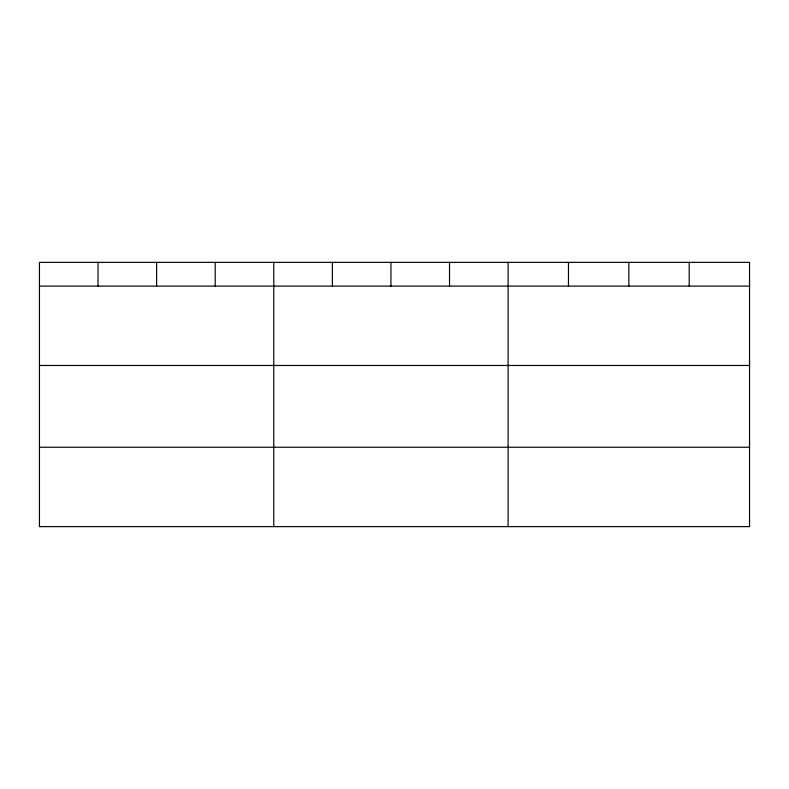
<?xml version="1.0" encoding="UTF-8"?>
<svg xmlns="http://www.w3.org/2000/svg" width="789" height="789" viewBox="0 0 789 789"><rect width="100%" height="100%" fill="white"/><g stroke="black" fill="none" stroke-linecap="round" stroke-linejoin="round"><path stroke-width="1.18" d="M749.55 365.465L749.55 262.372L39.45 262.372L39.45 526.628L749.55 526.628L749.55 365.465L39.45 365.465M39.45 286.091L749.55 286.091M39.45 447.245L749.55 447.245M689.191 262.372L689.191 286.091M628.833 262.372L628.833 286.091M568.474 262.372L568.474 286.091M508.116 262.372L508.116 526.628M449.533 262.372L449.533 286.091M390.949 262.372L390.949 286.091M332.366 262.372L332.366 286.091M273.783 262.372L273.783 526.628M215.2 262.372L215.2 286.091M156.617 262.372L156.617 286.091M98.033 262.372L98.033 286.091"/></g></svg>
